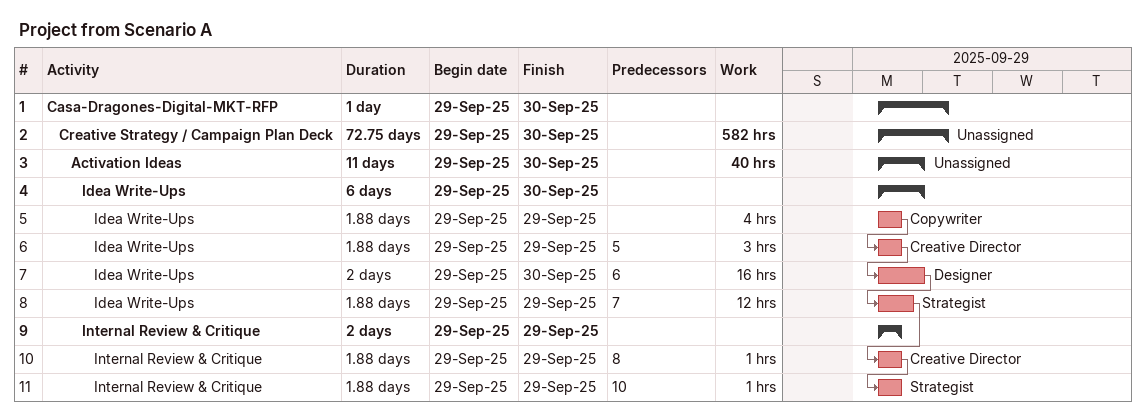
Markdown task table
Project from Scenario A

| ID | Level | Task | Duration | Start | Finish | Predecessors | Resources | Work (h) |
|---|---|---|---|---|---|---|---|---|
| 1 | 1 | **Casa-Dragones-Digital-MKT-RFP** | 1d | 2025-09-29 | 2025-09-30 |  |  |  |
| 2 | 2 | **Creative Strategy / Campaign Plan Deck** | 72.75d | 2025-09-29 | 2025-09-30 |  | Unassigned | 582 |
| 3 | 3 | **Activation Ideas** | 11d | 2025-09-29 | 2025-09-30 |  | Unassigned | 40 |
| 4 | 4 | **Idea Write-Ups** | 6d | 2025-09-29 | 2025-09-30 |  |  |  |
| 5 | 5 | Idea Write-Ups | 1.88d | 2025-09-29 | 2025-09-29 |  | Copywriter | 4 |
| 6 | 5 | Idea Write-Ups | 1.88d | 2025-09-29 | 2025-09-29 | 5 | Creative Director | 3 |
| 7 | 5 | Idea Write-Ups | 2d | 2025-09-29 | 2025-09-30 | 6 | Designer | 16 |
| 8 | 5 | Idea Write-Ups | 1.88d | 2025-09-29 | 2025-09-29 | 7 | Strategist | 12 |
| 9 | 4 | **Internal Review & Critique** | 2d | 2025-09-29 | 2025-09-29 |  |  |  |
| 10 | 5 | Internal Review & Critique | 1.88d | 2025-09-29 | 2025-09-29 | 8 | Creative Director | 1 |
| 11 | 5 | Internal Review & Critique | 1.88d | 2025-09-29 | 2025-09-29 | 10 | Strategist | 1 |
